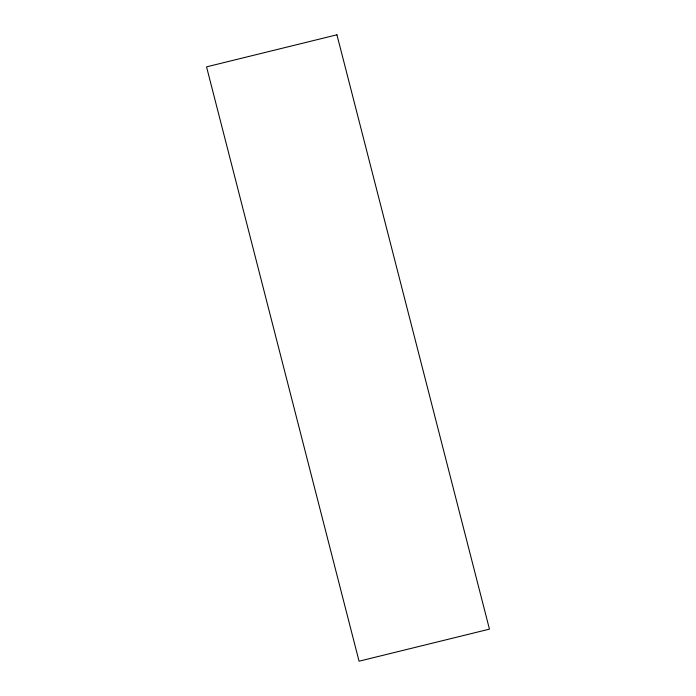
<?xml version="1.0" encoding="UTF-8"?>
<svg xmlns="http://www.w3.org/2000/svg" width="696" height="696" viewBox="0 0 696 696"><rect width="100%" height="100%" fill="white"/><g stroke="black" fill="none" stroke-linecap="round" stroke-linejoin="round"><path stroke-width="1.04" d="M336.942 34.8L206.547 66.859L359.058 661.2L489.453 629.14L336.942 34.8"/></g></svg>
